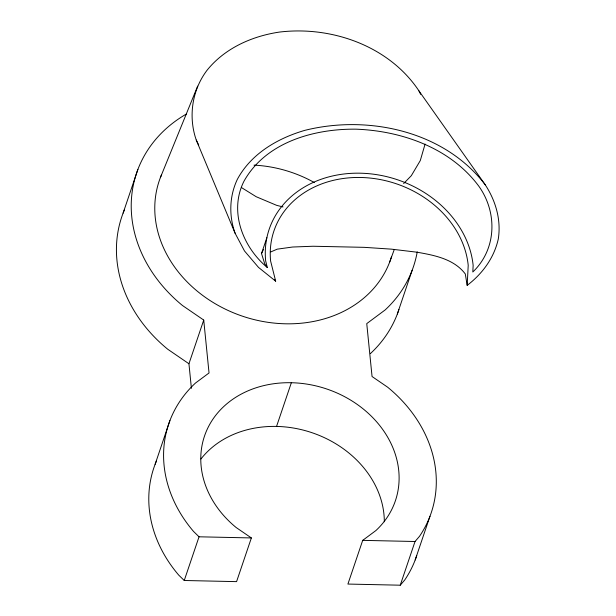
<?xml version="1.0" encoding="UTF-8"?>
<svg xmlns="http://www.w3.org/2000/svg" width="616" height="616" viewBox="0 0 616 616"><rect width="100%" height="100%" fill="white"/><g stroke="black" fill="none" stroke-linecap="round" stroke-linejoin="round"><path stroke-width="0.92" d="M467.182 285.354L468.214 265.35A100.778 83.845 18.7 0 0 360.814 177.485A100.778 83.845 18.7 0 0 270.616 261.045L275.675 281.181L258.52 267.413L244.498 250.966L235.104 233.256L196.25 140.017C188.119 116.586 192.053 89.998 207.091 70.201C224.84 48.202 251.852 36.198 279.341 32.086C331.639 25.726 389.189 46 418.995 90.952L485.231 184.785C495.711 200.801 501.285 219.866 498.29 238.993C494.124 257.835 482.413 273.804 467.182 285.354L465.296 273.966C453.961 258.951 434.442 255.263 416.924 252.19L391.36 249.141L364.21 247.339L313.067 246.246L292.554 247.024L277.192 249.164L270.786 251.929M425.078 144.067L420.289 160.568L411.326 175.675L403.657 183.56M123.1 213.121L137.892 169.423M191.407 388.326L188.943 363.763L203.734 320.066L182.529 305.544A146.131 121.575 18.7 0 1 186.633 113.883M155.124 464.295L169.908 420.605M267.329 267.529C242.789 247.131 228.798 211.496 243.898 181.366C265.665 142.204 313.86 128.706 355.971 129.167C402.156 130.885 450.812 148.179 479.032 186.486C497.613 212.82 496.604 249.272 472.811 272.002L473.15 265.457A105.821 88.034 18.7 0 0 360.383 173.196A105.821 88.034 18.7 0 0 265.673 260.938L267.329 267.529L264.718 263.764L261.515 253.538L266.874 237.722M416.747 555.54A138.569 115.284 18.7 0 1 404.673 580.072L400.246 585.2L347.909 584.06L362.701 540.363L375.883 530.568A100.778 83.845 18.7 0 0 363.725 409.355A100.778 83.845 18.7 0 0 224.001 406.306A100.778 83.845 18.7 0 0 236.159 527.519L251.367 537.937L236.575 581.635L184.246 580.495L199.037 536.798L193.555 531.454A138.569 115.284 18.7 0 1 195.526 383.006L209.04 372.965L203.734 320.066M276.553 426.418L291.345 382.728M397.343 314.014L412.135 270.316M400.246 585.2L415.038 541.503L419.465 536.374A138.569 115.284 18.7 0 0 387.641 387.195L372.056 376.522L366.751 323.616L385.123 309.964A146.131 121.575 18.7 0 0 417.225 251.905M415.184 559.967L429.976 516.277M389.674 262.054L394.278 249.503M160.352 177.685L197.644 86.124M261.515 253.538L263.448 249.534M199.037 536.798L251.367 537.937M362.701 540.363L415.038 541.503M283.014 206.953L276.653 205.344L256.187 196.72L241.842 187.795M188.943 363.763L167.737 349.241A146.131 121.575 18.7 0 1 124.524 209.594M184.246 580.495L178.763 575.152A138.569 115.284 18.7 0 1 156.526 460.807M485.231 184.785C444.352 131.054 368.252 114.53 304.858 130.346C277.616 138.261 251.105 153.7 237.322 179.379C229.337 196.335 228.805 215.677 235.104 233.256M274.613 279.633L275.675 281.181M418.995 90.952L420.628 94.325M196.25 140.017L198.699 145.076M398.937 309.525A146.131 121.575 18.7 0 1 370.339 353.653M200.955 458.982A100.778 83.845 18.7 0 1 312.42 432.848A100.778 83.845 18.7 0 1 384.322 521.744M391.522 256.672A122.199 101.663 18.7 0 1 240.409 315.469A122.199 101.663 18.7 0 1 161.407 175.052M254.046 165.134A115.9 96.419 18.7 0 1 314.314 182.529"/></g></svg>
